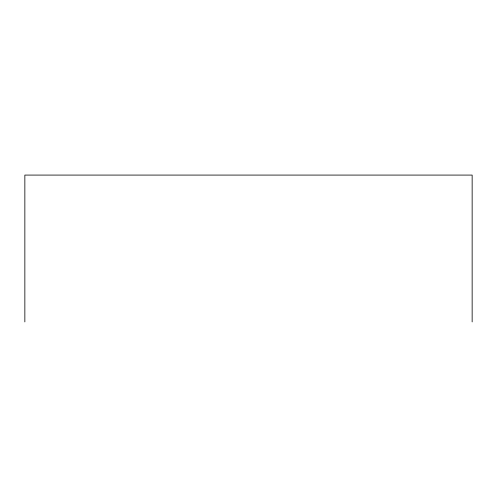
<?xml version="1.0" encoding="UTF-8"?>
<svg xmlns="http://www.w3.org/2000/svg" width="497" height="497" viewBox="0 0 497 497"><rect width="100%" height="100%" fill="white"/><g stroke="black" fill="none" stroke-linecap="round" stroke-linejoin="round"><path stroke-width="0.75" d="M472.15 321.919L472.15 175.081L24.85 175.081L24.85 321.919"/></g></svg>
